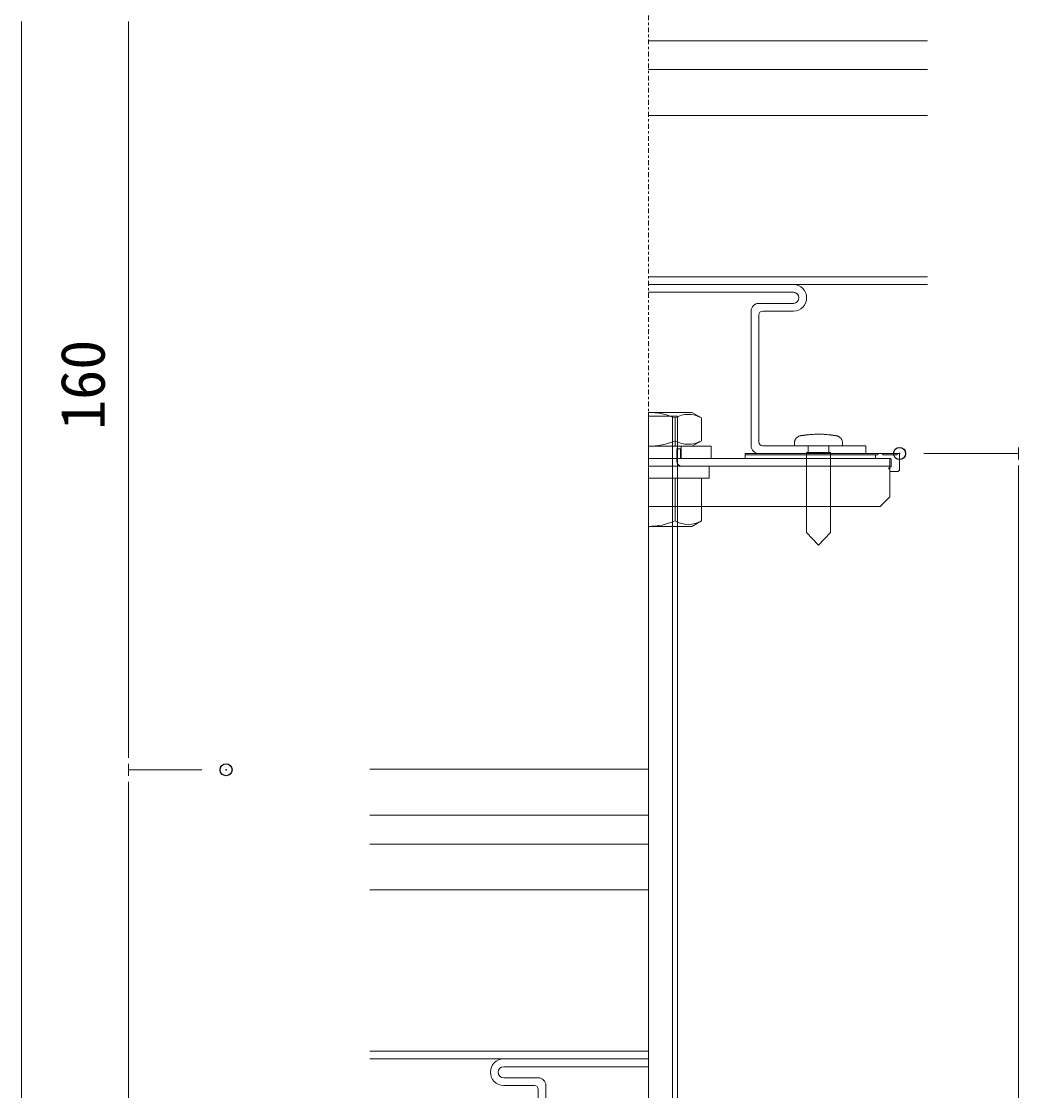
# Model space of a CAD drawing. Units: millimetres, scale not verified. Extents: x -1046 to 854, y -136 to 149.
# Drawn here: x -453.69 to -412.38, y -0.66 to 43.63 of the extents above; entities that cross this region are included whole.
import ezdxf
from ezdxf.enums import TextEntityAlignment as Align

# ---------------------------------------------------------------- set-up
doc = ezdxf.new("R2010")
doc.units = ezdxf.units.MM
doc.header["$PDMODE"] = 32
doc.header["$PDSIZE"] = 0.5
doc.linetypes.add('CHAIN1', pattern=[8, 5, -1, 1, -1])
doc.linetypes.add('DASHED1', pattern=[1.8, 1.2, -0.6])
for name, color, linetype, lineweight in [('0-0_一般', 2, 'Continuous', 9), ('0-1_A10_通り芯寸法', 1, 'Continuous', 9), ('0-2_外形線2', 2, 'Continuous', 9), ('0-4_0', 2, 'Continuous', 9)]:
    doc.layers.add(name, color=color, linetype=linetype, lineweight=lineweight)
doc.layers.add('0-3_作図', color=7, linetype='Continuous')
doc.layers.add('0-5_DEFPOINTS', color=7, linetype='Continuous')
doc.styles.add('ＭＳ ゴシック', font='')
doc.styles.get('ＭＳ ゴシック').set_extended_font_data('MS Gothic')

# ---------------------------------------------------------------- blocks, each defined once
blk = doc.blocks.new('グループ-5-1')
at = {"layer": '0-0_一般'}
for p, q in [((-2684.88, -46491.16), (-2534.88, -46491.16)), ((-2684.88, -46499.16), (-2534.88, -46499.16)), ((-2684.88, -46510.66), (-2649.13, -46510.66)), ((-2684.88, -46518.66), (-2653.13, -46518.66)), ((-2649.13, -46522.66), (-2649.13, -46654.16)), ((-2641.13, -46518.66), (-2641.13, -46658.16)), ((-2759.88, -46658.16), (-2653.13, -46658.16)), ((-2759.88, -46666.16), (-2759.88, -46658.16)), ((-2759.88, -46666.16), (-2649.13, -46666.16))]:
    blk.add_line(p, q, dxfattribs=at)
for centre, radius, start, end in [((-2684.88, -46504.91), 13.75, 90, 270), ((-2684.88, -46504.91), 5.75, 90, 270), ((-2649.13, -46518.66), 8, 0, 90), ((-2653.13, -46522.66), 4, 0, 90), ((-2653.13, -46654.16), 4, 270, 0), ((-2649.13, -46658.16), 8, 270, 0)]:
    blk.add_arc(centre, radius, start, end, dxfattribs=at)
blk = doc.blocks.new('グループ-6-1')
at = {"layer": '0-0_一般', "linetype": 'CHAIN1'}
blk.add_line((-2534.88, -46090.42), (-2534.88, -45312.76), dxfattribs=at)
at = {"layer": '0-0_一般'}
for p, q in [((-2534.88, -45389.17), (-2246.13, -45389.17)), ((-2534.88, -45436.67), (-2246.13, -45436.67)), ((-2534.88, -45466.67), (-2246.13, -45466.67)), ((-2534.88, -45514.17), (-2246.13, -45514.17)), ((-2534.88, -45681.17), (-2246.13, -45681.17)), ((-2534.88, -45689.17), (-2246.13, -45689.17))]:
    blk.add_line(p, q, dxfattribs=at)
blk = doc.blocks.new('グループ-7-1')
at = {"layer": '0-0_一般'}
for p, q in [((-2384.88, -45689.17), (-2534.88, -45689.17)), ((-2384.88, -45697.17), (-2534.88, -45697.17)), ((-2428.63, -45716.67), (-2428.63, -45856.17)), ((-2384.88, -45708.67), (-2420.63, -45708.67)), ((-2384.88, -45716.67), (-2416.63, -45716.67)), ((-2420.63, -45720.67), (-2420.63, -45852.17)), ((-2309.88, -45856.17), (-2416.63, -45856.17)), ((-2309.88, -45864.17), (-2309.88, -45856.17)), ((-2309.88, -45864.17), (-2420.63, -45864.17))]:
    blk.add_line(p, q, dxfattribs=at)
for centre, radius, start, end in [((-2384.88, -45702.92), 13.75, 270, 90), ((-2384.88, -45702.92), 5.75, 270, 90), ((-2420.63, -45716.67), 8, 90, 180), ((-2416.63, -45720.67), 4, 90, 180), ((-2420.63, -45856.17), 8, 180, 270), ((-2416.63, -45852.17), 4, 180, 270)]:
    blk.add_arc(centre, radius, start, end, dxfattribs=at)
blk = doc.blocks.new('グループ-8-1')
at = {"layer": '0-0_一般', "linetype": 'CHAIN1'}
blk.add_line((-2534.88, -46915.42), (-2534.88, -46137.76), dxfattribs=at)
at = {"layer": '0-0_一般'}
for p, q in [((-2534.88, -46191.16), (-2823.63, -46191.16)), ((-2534.88, -46238.66), (-2823.63, -46238.66)), ((-2534.88, -46268.66), (-2823.63, -46268.66)), ((-2534.88, -46316.16), (-2823.63, -46316.16)), ((-2534.88, -46483.16), (-2823.63, -46483.16)), ((-2534.88, -46491.16), (-2823.63, -46491.16))]:
    blk.add_line(p, q, dxfattribs=at)
at = {"layer": '0-2_外形線2'}
blk.add_blockref('グループ-6-1', (0, 0), dxfattribs=at)
at = {"layer": '0-3_作図'}
for name in ['グループ-7-1', 'グループ-5-1']:
    blk.add_blockref(name, (0, 0), dxfattribs=at)
blk = doc.blocks.new('グループ-47-1')
at = {"layer": '0-0_一般'}
for p, q in [((-2534.88, -45825.66), (-2504.88, -45825.66)), ((-2509.88, -45825.66), (-2509.88, -47000.66)), ((-2504.88, -45825.66), (-2504.88, -47000.66)), ((-2534.88, -47000.66), (-2504.88, -47000.66))]:
    blk.add_line(p, q, dxfattribs=at)
blk = doc.blocks.new('_DOT')
at = {"layer": '0-4_0', "color": 7}
for p, q in [((-2.5, 0), (-5, 0)), ((-1.25, 0), (1.25, 0))]:
    blk.add_line(p, q, dxfattribs=at)
blk = doc.blocks.new('グループ-133-1')
at = {"layer": '0-0_一般'}
for p, q in [((-2434.88, -45864.17), (-2434.88, -45869.17)), ((-2434.88, -45864.17), (-2276.38, -45864.17)), ((-2434.88, -45865.67), (-2299.88, -45865.67)), ((-2434.88, -45869.17), (-2284.64, -45869.17)), ((-2298.13, -45865.67), (-2299.88, -45865.67)), ((-2299.88, -45865.67), (-2299.88, -45869.17)), ((-2293.38, -45864.17), (-2296.38, -45864.17)), ((-2278.13, -45865.67), (-2291.63, -45865.67)), ((-2283.64, -45877.92), (-2283.64, -45870.17)), ((-2276.38, -45864.17), (-2274.88, -45864.17)), ((-2274.88, -45880.42), (-2274.88, -45864.17)), ((-2283.64, -45882.92), (-2277.38, -45882.92))]:
    blk.add_line(p, q, dxfattribs=at)
for centre, radius, start, end in [((-2298.13, -45864.92), 0.75, 270, 0), ((-2296.63, -45864.92), 0.75, 90, 180), ((-2293.13, -45864.92), 0.75, 0, 90), ((-2291.63, -45864.92), 0.75, 180, 270), ((-2284.64, -45870.17), 1, 0, 90), ((-2278.13, -45864.92), 0.75, 270, 0), ((-2276.63, -45864.92), 0.75, 90, 180), ((-2283.64, -45880.42), 2.5, 90, 119.79657), ((-2283.64, -45880.42), 2.5, 240.20343, 270), ((-2277.38, -45880.42), 2.5, 270, 0)]:
    blk.add_arc(centre, radius, start, end, dxfattribs=at)
at = {"layer": '0-0_一般', "linetype": 'DASHED1'}
blk.add_arc((-2283.64, -45880.42), 2.5, 119.79657, 240.20343, dxfattribs=at)
blk = doc.blocks.new('グループ-134-1')
at = {"layer": '0-0_一般'}
for p, q in [((-2505.63, -45859.17), (-2501.88, -45859.17)), ((-2505.63, -45872.17), (-2505.63, -45859.17)), ((-2501.88, -45859.17), (-2501.88, -45868.42)), ((-2501.13, -45869.17), (-2501.13, -45856.67)), ((-2369.46, -45863.17), (-2369.46, -45856.17)), ((-2348.25, -45856.17), (-2348.25, -45863.17)), ((-2501.13, -45869.17), (-2371.88, -45869.17)), ((-2284.88, -45877.17), (-2500.63, -45877.17)), ((-2284.88, -45909.17), (-2294.88, -45919.17)), ((-2534.88, -45919.17), (-2294.88, -45919.17))]:
    blk.add_line(p, q, dxfattribs=at)
for points in [[(-2381.91, -45848.38), (-2382.27, -45848.82), (-2382.59, -45849.28), (-2382.88, -45849.77), (-2383.13, -45850.27), (-2383.34, -45850.78), (-2383.52, -45851.3), (-2383.65, -45851.82), (-2383.76, -45852.34), (-2383.82, -45852.85), (-2383.85, -45853.36), (-2383.86, -45853.67), (-2383.86, -45853.79), (-2383.86, -45853.91), (-2383.86, -45854.03), (-2383.86, -45854.15), (-2383.86, -45854.27), (-2383.86, -45854.39), (-2383.86, -45854.51), (-2383.86, -45854.63), (-2383.86, -45854.75), (-2383.86, -45854.87), (-2383.86, -45854.99), (-2383.86, -45855.11), (-2383.86, -45855.23), (-2383.86, -45855.35), (-2383.86, -45855.48), (-2383.86, -45855.6), (-2383.86, -45855.72), (-2383.86, -45855.84), (-2383.86, -45855.96), (-2383.86, -45856.08), (-2383.27, -45856.17), (-2380.92, -45856.17), (-2378.56, -45856.17), (-2376.21, -45856.17), (-2373.86, -45856.17), (-2371.5, -45856.17), (-2369.15, -45856.17), (-2366.8, -45856.17)], [(-2363.12, -45844.26), (-2364.3, -45844.32), (-2365.48, -45844.39), (-2366.65, -45844.48), (-2367.83, -45844.58), (-2369, -45844.69), (-2370.18, -45844.82), (-2371.36, -45844.97), (-2371.62, -45845), (-2371.88, -45845.03), (-2372.14, -45845.07), (-2372.4, -45845.1), (-2372.66, -45845.13), (-2372.92, -45845.17), (-2373.17, -45845.2), (-2373.43, -45845.23), (-2373.69, -45845.27), (-2373.95, -45845.3), (-2374.21, -45845.33), (-2374.47, -45845.37), (-2374.73, -45845.4), (-2374.99, -45845.43), (-2375.25, -45845.47), (-2375.51, -45845.5), (-2375.77, -45845.53), (-2376.03, -45845.57), (-2376.29, -45845.6), (-2376.55, -45845.63), (-2376.81, -45845.67), (-2377.25, -45845.73), (-2377.75, -45845.83), (-2378.25, -45845.97), (-2378.75, -45846.15), (-2379.25, -45846.36), (-2379.74, -45846.61), (-2380.21, -45846.9), (-2380.67, -45847.22), (-2381.11, -45847.57), (-2381.52, -45847.96), (-2381.91, -45848.38)], [(-2339.09, -45846.1), (-2339.59, -45845.94), (-2340.09, -45845.81), (-2340.59, -45845.71), (-2340.97, -45845.66), (-2341.23, -45845.62), (-2341.49, -45845.59), (-2341.75, -45845.56), (-2342.01, -45845.52), (-2342.27, -45845.49), (-2342.53, -45845.46), (-2342.79, -45845.42), (-2343.05, -45845.39), (-2343.31, -45845.36), (-2343.57, -45845.32), (-2343.83, -45845.29), (-2344.09, -45845.26), (-2344.35, -45845.22), (-2344.61, -45845.19), (-2344.87, -45845.16), (-2345.12, -45845.13), (-2345.38, -45845.09), (-2345.64, -45845.06), (-2345.9, -45845.03), (-2346.16, -45844.99), (-2346.65, -45844.93), (-2347.83, -45844.79), (-2349, -45844.66), (-2350.18, -45844.55), (-2351.36, -45844.46), (-2352.53, -45844.37), (-2353.71, -45844.3), (-2354.89, -45844.25), (-2356.06, -45844.21), (-2357.24, -45844.18), (-2358.42, -45844.17), (-2359.59, -45844.17), (-2360.77, -45844.19), (-2361.95, -45844.22), (-2363.12, -45844.26)], [(-2333.86, -45856.17), (-2333.86, -45856.05), (-2333.86, -45855.93), (-2333.86, -45855.81), (-2333.86, -45855.69), (-2333.86, -45855.57), (-2333.86, -45855.45), (-2333.86, -45855.32), (-2333.86, -45855.2), (-2333.86, -45855.08), (-2333.86, -45854.96), (-2333.86, -45854.84), (-2333.86, -45854.72), (-2333.86, -45854.6), (-2333.86, -45854.48), (-2333.86, -45854.36), (-2333.86, -45854.24), (-2333.86, -45854.12), (-2333.86, -45854), (-2333.86, -45853.88), (-2333.86, -45853.76), (-2333.86, -45853.64), (-2333.87, -45853.23), (-2333.91, -45852.72), (-2333.98, -45852.21), (-2334.09, -45851.69), (-2334.24, -45851.17), (-2334.42, -45850.65), (-2334.65, -45850.14), (-2334.91, -45849.65), (-2335.2, -45849.17), (-2335.54, -45848.71), (-2335.9, -45848.27), (-2336.29, -45847.86), (-2336.71, -45847.48), (-2337.16, -45847.13), (-2337.62, -45846.82), (-2338.1, -45846.55), (-2338.59, -45846.31), (-2339.09, -45846.1)], [(-2366.8, -45856.17), (-2364.45, -45856.17), (-2362.09, -45856.17), (-2359.74, -45856.17), (-2357.39, -45856.17), (-2355.03, -45856.17), (-2352.68, -45856.17), (-2350.33, -45856.17), (-2347.98, -45856.17), (-2345.62, -45856.17), (-2343.27, -45856.17), (-2340.92, -45856.17), (-2338.56, -45856.17), (-2336.21, -45856.17), (-2333.86, -45856.17), (-2333.86, -45856.17)], [(-2534.88, -45869.17), (-2284.88, -45869.17), (-2284.88, -45909.17)]]:
    blk.add_lwpolyline(points, dxfattribs=at)
blk.add_lwpolyline([(-2346.36, -45863.17), (-2346.36, -45946.02), (-2358.86, -45959.17), (-2371.36, -45946.02), (-2371.36, -45863.17)], close=True, dxfattribs=at)
for centre, radius in [((-2500.63, -45872.17), 5), ((-2501.13, -45868.42), 0.75)]:
    blk.add_arc(centre, radius, 180, 270, dxfattribs=at)
at = {"layer": '0-4_0'}
for p, q in [((-2534.88, -45821.67), (-2534.88, -45827.35)), ((-2489.88, -45821.67), (-2534.88, -45821.67)), ((-2507.46, -45856.67), (-2507.46, -45827.35)), ((-2480.04, -45827.35), (-2489.88, -45821.67)), ((-2480.04, -45850.98), (-2480.04, -45827.35)), ((-2534.88, -45856.67), (-2534.88, -45850.98)), ((-2480.04, -45850.98), (-2489.88, -45856.67)), ((-2480.04, -45856.67), (-2534.88, -45856.67)), ((-2480.04, -45856.67), (-2534.88, -45856.67)), ((-2480.04, -45856.67), (-2534.88, -45856.67)), ((-2489.88, -45856.67), (-2534.88, -45856.67)), ((-2480.04, -45889.67), (-2534.88, -45889.67)), ((-2507.46, -45889.67), (-2507.46, -45933.98)), ((-2480.04, -45889.67), (-2480.04, -45933.98)), ((-2534.88, -45933.98), (-2534.88, -45939.67)), ((-2489.88, -45939.67), (-2534.88, -45939.67)), ((-2480.04, -45933.98), (-2489.88, -45939.67))]:
    blk.add_line(p, q, dxfattribs=at)
blk.add_lwpolyline([(-2469.88, -45869.17), (-2469.88, -45856.67), (-2534.88, -45856.67)], dxfattribs=at)
blk.add_lwpolyline([(-2471.92, -45889.67), (-2471.92, -45877.17), (-2534.88, -45877.17), (-2534.88, -45889.67)], close=True, dxfattribs=at)
for centre, radius, start, end in [((-2534.88, -45890.65), 68.98, 66.57346, 90), ((-2493.75, -45851.1), 27.42, 60.00001, 119.99999), ((-2534.88, -45787.69), 68.98, 270, 293.42654), ((-2493.75, -45827.23), 27.42, 240.00001, 299.99999), ((-2534.88, -45870.69), 68.98, 270, 293.42654), ((-2493.75, -45910.23), 27.42, 240.00001, 299.99999)]:
    blk.add_arc(centre, radius, start, end, dxfattribs=at)
at = {"layer": '0-0_一般'}
blk.add_blockref('グループ-133-1', (0, 0), dxfattribs=at)

msp = doc.modelspace()

# ---------------------------------------------------------------- linework, layer by layer
at = {"layer": '0-1_A10_通り芯寸法'}
for p, q in [((-453.687, 43.626), (-453.687, -61.374)), ((-449.251, 13.626), (-449.251, 43.626)), ((-416.309, 25.726), (-412.379, 25.726)), ((-412.379, 24.726), (-412.379, -61.374)), ((-446.209, 12.626), (-449.251, 12.626)), ((-446.209, 12.626), (-449.251, 12.626)), ((-449.251, 11.626), (-449.251, -61.374))]:
    msp.add_line(p, q, dxfattribs=at)
at = {"layer": '0-2_外形線2'}
msp.add_line((-427.709, -51.734), (-427.709, 27.266), dxfattribs=at)
at = {"layer": '0-5_DEFPOINTS'}
for p in [(-417.309, 25.726), (-445.209, 12.626)]:
    msp.add_point(p, dxfattribs=at)

# ---------------------------------------------------------------- block references
at = {"layer": '0-1_A10_通り芯寸法', "xscale": 0.1999878, "yscale": 0.1999878}
for p, rotation in [((-412.379, 25.726), 90), ((-449.251, 12.626), 270), ((-449.251, 12.626), 90)]:
    msp.add_blockref('_DOT', p, dxfattribs=dict(at, rotation=rotation))
at = {"layer": '0-2_外形線2', "xscale": 0.04, "yscale": 0.04}
for name in ['グループ-8-1', 'グループ-47-1']:
    msp.add_blockref(name, (-326.314, 1860.293), dxfattribs=at)
at = {"layer": '0-3_作図', "xscale": 0.04, "yscale": 0.04}
msp.add_blockref('グループ-134-1', (-326.314, 1860.293), dxfattribs=at)

# ---------------------------------------------------------------- texts
at = {"layer": '0-1_A10_通り芯寸法', "style": 'ＭＳ ゴシック'}
msp.add_text('160', height=1.833, rotation=90, dxfattribs=at).set_placement((-449.684, 26.701), align=Align.BOTTOM_LEFT)

doc.saveas('drawing.dxf')
